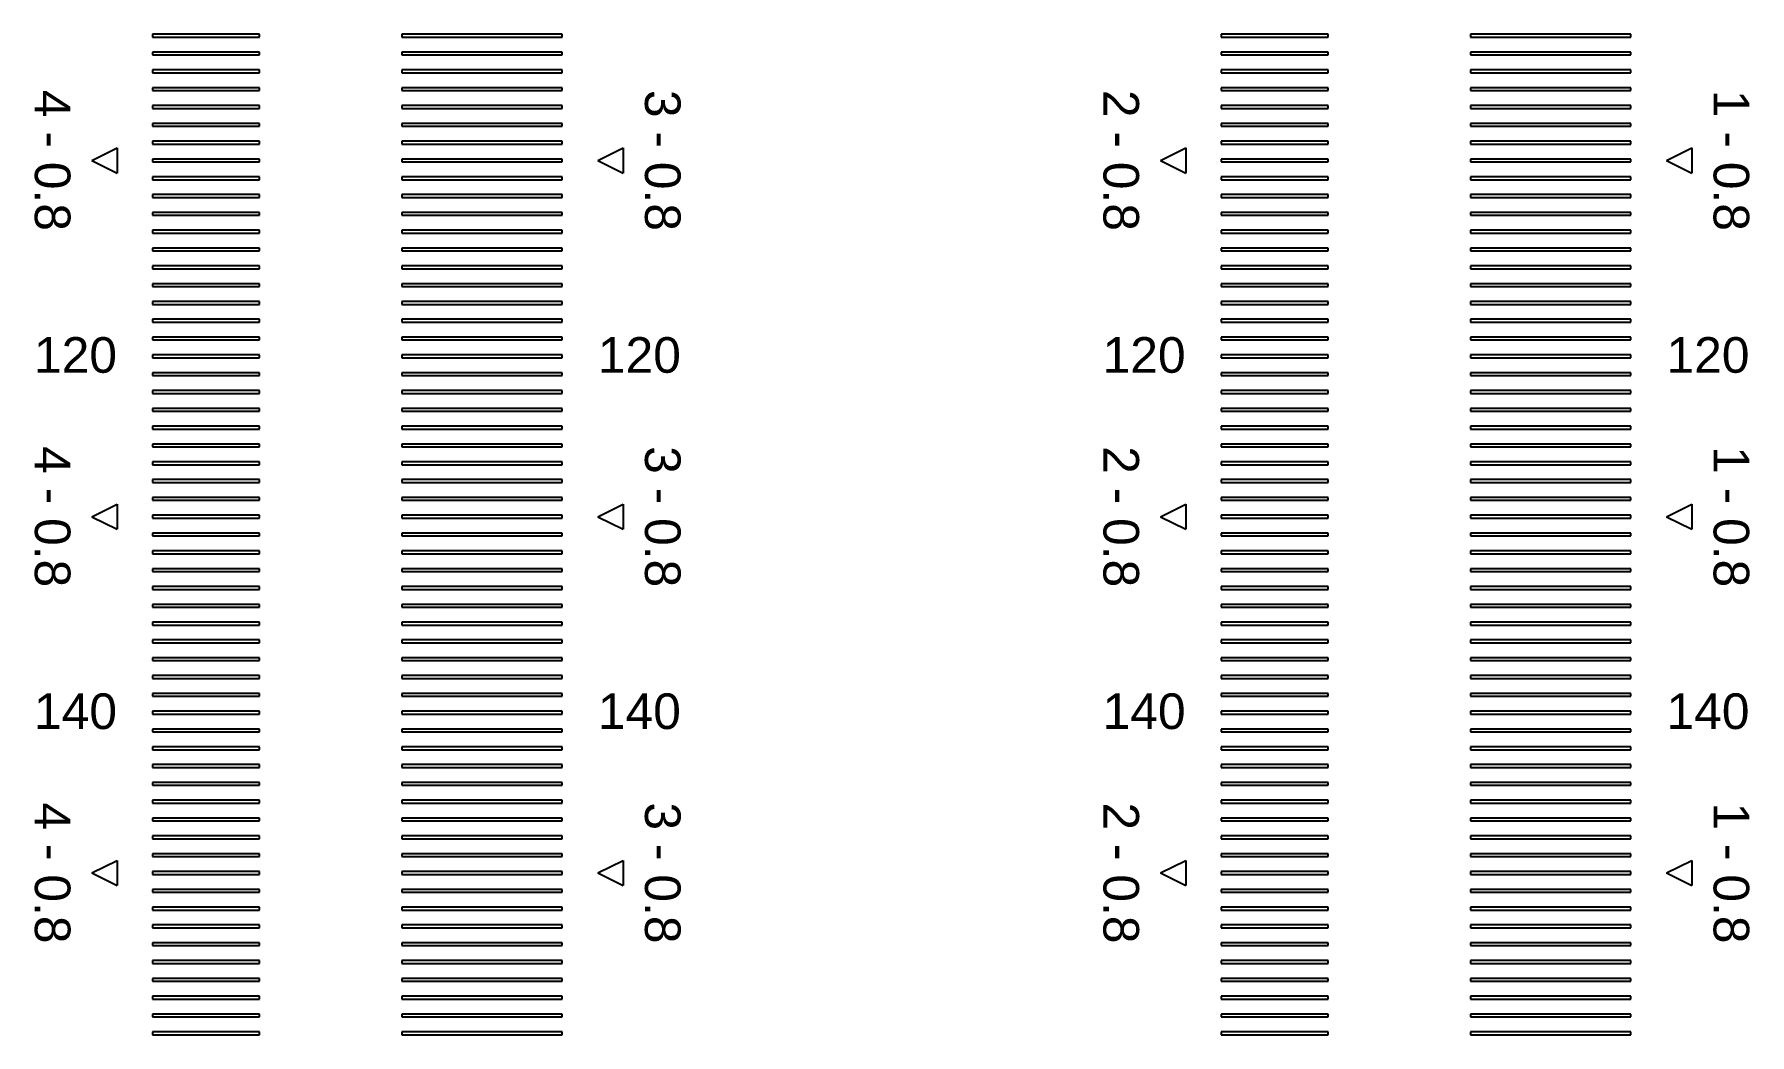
# Model space of a CAD drawing. Extents: x -24531 to 102469, y 86631 to 213631.
# Drawn here: x 53748.9 to 54230.5, y 151885.1 to 152165.9 of the extents above; entities that cross this region are included whole.
import ezdxf

# ---------------------------------------------------------------- set-up
doc = ezdxf.new("R2010")
doc.units = 13
doc.layers.add('CL - Label-1', color=120, linetype='Continuous')
doc.layers.add('CL - Label-2', color=132, linetype='Continuous')
doc.layers.add('CL - Sub-Micro', color=7, linetype='Continuous', true_color=0x47d1ff)
doc.styles.get("Standard").update_dxf_attribs({"font": 'arial.ttf'})

msp = doc.modelspace()

# ---------------------------------------------------------------- linework, layer by layer
at = {"layer": 'CL - Label-2'}
for p, q in [((53765.04, 152130.51), (53772.14, 152134.05)), ((53765.04, 152130.51), (53772.14, 152126.98)), ((53772.14, 152134.05), (53772.14, 152126.98)), ((53907.12, 152130.51), (53914.21, 152134.05)), ((53907.12, 152130.51), (53914.21, 152126.98)), ((53914.21, 152134.05), (53914.21, 152126.98)), ((54065.04, 152130.51), (54072.14, 152134.05)), ((54065.04, 152130.51), (54072.14, 152126.98)), ((54072.14, 152134.05), (54072.14, 152126.98)), ((54207.12, 152130.51), (54214.21, 152134.05)), ((54207.12, 152130.51), (54214.21, 152126.98)), ((54214.21, 152134.05), (54214.21, 152126.98)), ((53765.04, 152030.51), (53772.14, 152034.05)), ((53772.14, 152034.05), (53772.14, 152026.98)), ((53907.12, 152030.51), (53914.21, 152034.05)), ((53914.21, 152034.05), (53914.21, 152026.98)), ((54065.04, 152030.51), (54072.14, 152034.05)), ((54072.14, 152034.05), (54072.14, 152026.98)), ((54207.12, 152030.51), (54214.21, 152034.05)), ((54214.21, 152034.05), (54214.21, 152026.98)), ((53765.04, 152030.51), (53772.14, 152026.98)), ((53907.12, 152030.51), (53914.21, 152026.98)), ((54065.04, 152030.51), (54072.14, 152026.98)), ((54207.12, 152030.51), (54214.21, 152026.98)), ((53765.04, 151930.51), (53772.14, 151934.05)), ((53772.14, 151934.05), (53772.14, 151926.98)), ((53907.12, 151930.51), (53914.21, 151934.05)), ((53914.21, 151934.05), (53914.21, 151926.98)), ((54065.04, 151930.51), (54072.14, 151934.05)), ((54072.14, 151934.05), (54072.14, 151926.98)), ((54207.12, 151930.51), (54214.21, 151934.05)), ((54214.21, 151934.05), (54214.21, 151926.98)), ((53765.04, 151930.51), (53772.14, 151926.98)), ((53907.12, 151930.51), (53914.21, 151926.98)), ((54065.04, 151930.51), (54072.14, 151926.98)), ((54207.12, 151930.51), (54214.21, 151926.98))]:
    msp.add_line(p, q, dxfattribs=at)
at = {"layer": 'CL - Sub-Micro'}
for p, q in [((53812.12, 152165.91), (53782.12, 152165.91)), ((53782.12, 152165.91), (53782.12, 152165.11)), ((53782.12, 152165.11), (53812.12, 152165.11)), ((53812.12, 152165.11), (53812.12, 152165.91)), ((53897.12, 152165.91), (53852.12, 152165.91)), ((53852.12, 152165.91), (53852.12, 152165.11)), ((53852.12, 152165.11), (53897.12, 152165.11)), ((53897.12, 152165.11), (53897.12, 152165.91)), ((54112.12, 152165.91), (54082.12, 152165.91)), ((54082.12, 152165.91), (54082.12, 152165.11)), ((54082.12, 152165.11), (54112.12, 152165.11)), ((54112.12, 152165.11), (54112.12, 152165.91)), ((54197.12, 152165.91), (54152.12, 152165.91)), ((54152.12, 152165.91), (54152.12, 152165.11)), ((54152.12, 152165.11), (54197.12, 152165.11)), ((54197.12, 152165.11), (54197.12, 152165.91)), ((53812.12, 152160.91), (53782.12, 152160.91)), ((53782.12, 152160.91), (53782.12, 152160.11)), ((53782.12, 152160.11), (53812.12, 152160.11)), ((53812.12, 152160.11), (53812.12, 152160.91)), ((53897.12, 152160.91), (53852.12, 152160.91)), ((53852.12, 152160.91), (53852.12, 152160.11)), ((53852.12, 152160.11), (53897.12, 152160.11)), ((53897.12, 152160.11), (53897.12, 152160.91)), ((54112.12, 152160.91), (54082.12, 152160.91)), ((54082.12, 152160.91), (54082.12, 152160.11)), ((54082.12, 152160.11), (54112.12, 152160.11)), ((54112.12, 152160.11), (54112.12, 152160.91)), ((54197.12, 152160.91), (54152.12, 152160.91)), ((54152.12, 152160.91), (54152.12, 152160.11)), ((54152.12, 152160.11), (54197.12, 152160.11)), ((54197.12, 152160.11), (54197.12, 152160.91)), ((53812.12, 152155.91), (53782.12, 152155.91)), ((53782.12, 152155.91), (53782.12, 152155.11)), ((53782.12, 152155.11), (53812.12, 152155.11)), ((53812.12, 152155.11), (53812.12, 152155.91)), ((53897.12, 152155.91), (53852.12, 152155.91)), ((53852.12, 152155.91), (53852.12, 152155.11)), ((53852.12, 152155.11), (53897.12, 152155.11)), ((53897.12, 152155.11), (53897.12, 152155.91)), ((54112.12, 152155.91), (54082.12, 152155.91)), ((54082.12, 152155.91), (54082.12, 152155.11)), ((54082.12, 152155.11), (54112.12, 152155.11)), ((54112.12, 152155.11), (54112.12, 152155.91)), ((54197.12, 152155.91), (54152.12, 152155.91)), ((54152.12, 152155.91), (54152.12, 152155.11)), ((54152.12, 152155.11), (54197.12, 152155.11)), ((54197.12, 152155.11), (54197.12, 152155.91)), ((53812.12, 152150.91), (53782.12, 152150.91)), ((53782.12, 152150.91), (53782.12, 152150.11)), ((53782.12, 152150.11), (53812.12, 152150.11)), ((53812.12, 152150.11), (53812.12, 152150.91)), ((53897.12, 152150.91), (53852.12, 152150.91)), ((53852.12, 152150.91), (53852.12, 152150.11)), ((53852.12, 152150.11), (53897.12, 152150.11)), ((53897.12, 152150.11), (53897.12, 152150.91)), ((54112.12, 152150.91), (54082.12, 152150.91)), ((54082.12, 152150.91), (54082.12, 152150.11)), ((54082.12, 152150.11), (54112.12, 152150.11)), ((54112.12, 152150.11), (54112.12, 152150.91)), ((54197.12, 152150.91), (54152.12, 152150.91)), ((54152.12, 152150.91), (54152.12, 152150.11)), ((54152.12, 152150.11), (54197.12, 152150.11)), ((54197.12, 152150.11), (54197.12, 152150.91)), ((53812.12, 152145.91), (53782.12, 152145.91)), ((53782.12, 152145.91), (53782.12, 152145.11)), ((53782.12, 152145.11), (53812.12, 152145.11)), ((53812.12, 152145.11), (53812.12, 152145.91)), ((53897.12, 152145.91), (53852.12, 152145.91)), ((53852.12, 152145.91), (53852.12, 152145.11)), ((53852.12, 152145.11), (53897.12, 152145.11)), ((53897.12, 152145.11), (53897.12, 152145.91)), ((54112.12, 152145.91), (54082.12, 152145.91)), ((54082.12, 152145.91), (54082.12, 152145.11)), ((54082.12, 152145.11), (54112.12, 152145.11)), ((54112.12, 152145.11), (54112.12, 152145.91)), ((54197.12, 152145.91), (54152.12, 152145.91)), ((54152.12, 152145.91), (54152.12, 152145.11)), ((54152.12, 152145.11), (54197.12, 152145.11)), ((54197.12, 152145.11), (54197.12, 152145.91)), ((53812.12, 152140.91), (53782.12, 152140.91)), ((53782.12, 152140.91), (53782.12, 152140.11)), ((53782.12, 152140.11), (53812.12, 152140.11)), ((53812.12, 152140.11), (53812.12, 152140.91)), ((53897.12, 152140.91), (53852.12, 152140.91)), ((53852.12, 152140.91), (53852.12, 152140.11)), ((53852.12, 152140.11), (53897.12, 152140.11)), ((53897.12, 152140.11), (53897.12, 152140.91)), ((54112.12, 152140.91), (54082.12, 152140.91)), ((54082.12, 152140.91), (54082.12, 152140.11)), ((54082.12, 152140.11), (54112.12, 152140.11)), ((54112.12, 152140.11), (54112.12, 152140.91)), ((54197.12, 152140.91), (54152.12, 152140.91)), ((54152.12, 152140.91), (54152.12, 152140.11)), ((54152.12, 152140.11), (54197.12, 152140.11)), ((54197.12, 152140.11), (54197.12, 152140.91)), ((53812.12, 152135.91), (53782.12, 152135.91)), ((53782.12, 152135.91), (53782.12, 152135.11)), ((53782.12, 152135.11), (53812.12, 152135.11)), ((53812.12, 152135.11), (53812.12, 152135.91)), ((53897.12, 152135.91), (53852.12, 152135.91)), ((53852.12, 152135.91), (53852.12, 152135.11)), ((53852.12, 152135.11), (53897.12, 152135.11)), ((53897.12, 152135.11), (53897.12, 152135.91)), ((54112.12, 152135.91), (54082.12, 152135.91)), ((54082.12, 152135.91), (54082.12, 152135.11)), ((54082.12, 152135.11), (54112.12, 152135.11)), ((54112.12, 152135.11), (54112.12, 152135.91)), ((54197.12, 152135.91), (54152.12, 152135.91)), ((54152.12, 152135.91), (54152.12, 152135.11)), ((54152.12, 152135.11), (54197.12, 152135.11)), ((54197.12, 152135.11), (54197.12, 152135.91)), ((53812.12, 152130.91), (53782.12, 152130.91)), ((53782.12, 152130.91), (53782.12, 152130.11)), ((53782.12, 152130.11), (53812.12, 152130.11)), ((53812.12, 152130.11), (53812.12, 152130.91)), ((53897.12, 152130.91), (53852.12, 152130.91)), ((53852.12, 152130.91), (53852.12, 152130.11)), ((53852.12, 152130.11), (53897.12, 152130.11)), ((53897.12, 152130.11), (53897.12, 152130.91)), ((54112.12, 152130.91), (54082.12, 152130.91)), ((54082.12, 152130.91), (54082.12, 152130.11)), ((54082.12, 152130.11), (54112.12, 152130.11)), ((54112.12, 152130.11), (54112.12, 152130.91)), ((54197.12, 152130.91), (54152.12, 152130.91)), ((54152.12, 152130.91), (54152.12, 152130.11)), ((54152.12, 152130.11), (54197.12, 152130.11)), ((54197.12, 152130.11), (54197.12, 152130.91)), ((53812.12, 152125.91), (53782.12, 152125.91)), ((53782.12, 152125.91), (53782.12, 152125.11)), ((53782.12, 152125.11), (53812.12, 152125.11)), ((53812.12, 152125.11), (53812.12, 152125.91)), ((53897.12, 152125.91), (53852.12, 152125.91)), ((53852.12, 152125.91), (53852.12, 152125.11)), ((53852.12, 152125.11), (53897.12, 152125.11)), ((53897.12, 152125.11), (53897.12, 152125.91)), ((54112.12, 152125.91), (54082.12, 152125.91)), ((54082.12, 152125.91), (54082.12, 152125.11)), ((54082.12, 152125.11), (54112.12, 152125.11)), ((54112.12, 152125.11), (54112.12, 152125.91)), ((54197.12, 152125.91), (54152.12, 152125.91)), ((54152.12, 152125.91), (54152.12, 152125.11)), ((54152.12, 152125.11), (54197.12, 152125.11)), ((54197.12, 152125.11), (54197.12, 152125.91)), ((53812.12, 152120.91), (53782.12, 152120.91)), ((53782.12, 152120.91), (53782.12, 152120.11)), ((53782.12, 152120.11), (53812.12, 152120.11)), ((53812.12, 152120.11), (53812.12, 152120.91)), ((53897.12, 152120.91), (53852.12, 152120.91)), ((53852.12, 152120.91), (53852.12, 152120.11)), ((53852.12, 152120.11), (53897.12, 152120.11)), ((53897.12, 152120.11), (53897.12, 152120.91)), ((54112.12, 152120.91), (54082.12, 152120.91)), ((54082.12, 152120.91), (54082.12, 152120.11)), ((54082.12, 152120.11), (54112.12, 152120.11)), ((54112.12, 152120.11), (54112.12, 152120.91)), ((54197.12, 152120.91), (54152.12, 152120.91)), ((54152.12, 152120.91), (54152.12, 152120.11)), ((54152.12, 152120.11), (54197.12, 152120.11)), ((54197.12, 152120.11), (54197.12, 152120.91)), ((53812.12, 152115.91), (53782.12, 152115.91)), ((53782.12, 152115.91), (53782.12, 152115.11)), ((53812.12, 152115.11), (53812.12, 152115.91)), ((53897.12, 152115.91), (53852.12, 152115.91)), ((53852.12, 152115.91), (53852.12, 152115.11)), ((53897.12, 152115.11), (53897.12, 152115.91)), ((54112.12, 152115.91), (54082.12, 152115.91)), ((54082.12, 152115.91), (54082.12, 152115.11)), ((54112.12, 152115.11), (54112.12, 152115.91)), ((54197.12, 152115.91), (54152.12, 152115.91)), ((54152.12, 152115.91), (54152.12, 152115.11)), ((54197.12, 152115.11), (54197.12, 152115.91)), ((53782.12, 152115.11), (53812.12, 152115.11)), ((53812.12, 152110.91), (53782.12, 152110.91)), ((53782.12, 152110.91), (53782.12, 152110.11)), ((53812.12, 152110.11), (53812.12, 152110.91)), ((53852.12, 152115.11), (53897.12, 152115.11)), ((53897.12, 152110.91), (53852.12, 152110.91)), ((53852.12, 152110.91), (53852.12, 152110.11)), ((53897.12, 152110.11), (53897.12, 152110.91)), ((54082.12, 152115.11), (54112.12, 152115.11)), ((54112.12, 152110.91), (54082.12, 152110.91)), ((54082.12, 152110.91), (54082.12, 152110.11)), ((54112.12, 152110.11), (54112.12, 152110.91)), ((54152.12, 152115.11), (54197.12, 152115.11)), ((54197.12, 152110.91), (54152.12, 152110.91)), ((54152.12, 152110.91), (54152.12, 152110.11)), ((54197.12, 152110.11), (54197.12, 152110.91)), ((53782.12, 152110.11), (53812.12, 152110.11)), ((53812.12, 152105.91), (53782.12, 152105.91)), ((53782.12, 152105.91), (53782.12, 152105.11)), ((53812.12, 152105.11), (53812.12, 152105.91)), ((53852.12, 152110.11), (53897.12, 152110.11)), ((53897.12, 152105.91), (53852.12, 152105.91)), ((53852.12, 152105.91), (53852.12, 152105.11)), ((53897.12, 152105.11), (53897.12, 152105.91)), ((54082.12, 152110.11), (54112.12, 152110.11)), ((54112.12, 152105.91), (54082.12, 152105.91)), ((54082.12, 152105.91), (54082.12, 152105.11)), ((54112.12, 152105.11), (54112.12, 152105.91)), ((54152.12, 152110.11), (54197.12, 152110.11)), ((54197.12, 152105.91), (54152.12, 152105.91)), ((54152.12, 152105.91), (54152.12, 152105.11)), ((54197.12, 152105.11), (54197.12, 152105.91)), ((53782.12, 152105.11), (53812.12, 152105.11)), ((53812.12, 152100.91), (53782.12, 152100.91)), ((53782.12, 152100.91), (53782.12, 152100.11)), ((53812.12, 152100.11), (53812.12, 152100.91)), ((53852.12, 152105.11), (53897.12, 152105.11)), ((53897.12, 152100.91), (53852.12, 152100.91)), ((53852.12, 152100.91), (53852.12, 152100.11)), ((53897.12, 152100.11), (53897.12, 152100.91)), ((54082.12, 152105.11), (54112.12, 152105.11)), ((54112.12, 152100.91), (54082.12, 152100.91)), ((54082.12, 152100.91), (54082.12, 152100.11)), ((54112.12, 152100.11), (54112.12, 152100.91)), ((54152.12, 152105.11), (54197.12, 152105.11)), ((54197.12, 152100.91), (54152.12, 152100.91)), ((54152.12, 152100.91), (54152.12, 152100.11)), ((54197.12, 152100.11), (54197.12, 152100.91)), ((53782.12, 152100.11), (53812.12, 152100.11)), ((53812.12, 152095.91), (53782.12, 152095.91)), ((53782.12, 152095.91), (53782.12, 152095.11)), ((53812.12, 152095.11), (53812.12, 152095.91)), ((53852.12, 152100.11), (53897.12, 152100.11)), ((53897.12, 152095.91), (53852.12, 152095.91)), ((53852.12, 152095.91), (53852.12, 152095.11)), ((53897.12, 152095.11), (53897.12, 152095.91)), ((54082.12, 152100.11), (54112.12, 152100.11)), ((54112.12, 152095.91), (54082.12, 152095.91)), ((54082.12, 152095.91), (54082.12, 152095.11)), ((54112.12, 152095.11), (54112.12, 152095.91)), ((54152.12, 152100.11), (54197.12, 152100.11)), ((54197.12, 152095.91), (54152.12, 152095.91)), ((54152.12, 152095.91), (54152.12, 152095.11)), ((54197.12, 152095.11), (54197.12, 152095.91)), ((53782.12, 152095.11), (53812.12, 152095.11)), ((53852.12, 152095.11), (53897.12, 152095.11)), ((54082.12, 152095.11), (54112.12, 152095.11)), ((54152.12, 152095.11), (54197.12, 152095.11)), ((53812.12, 152090.91), (53782.12, 152090.91)), ((53782.12, 152090.91), (53782.12, 152090.11)), ((53782.12, 152090.11), (53812.12, 152090.11)), ((53812.12, 152090.11), (53812.12, 152090.91)), ((53897.12, 152090.91), (53852.12, 152090.91)), ((53852.12, 152090.91), (53852.12, 152090.11)), ((53852.12, 152090.11), (53897.12, 152090.11)), ((53897.12, 152090.11), (53897.12, 152090.91)), ((54112.12, 152090.91), (54082.12, 152090.91)), ((54082.12, 152090.91), (54082.12, 152090.11)), ((54082.12, 152090.11), (54112.12, 152090.11)), ((54112.12, 152090.11), (54112.12, 152090.91)), ((54197.12, 152090.91), (54152.12, 152090.91)), ((54152.12, 152090.91), (54152.12, 152090.11)), ((54152.12, 152090.11), (54197.12, 152090.11)), ((54197.12, 152090.11), (54197.12, 152090.91)), ((53812.12, 152085.91), (53782.12, 152085.91)), ((53782.12, 152085.91), (53782.12, 152085.11)), ((53782.12, 152085.11), (53812.12, 152085.11)), ((53812.12, 152085.11), (53812.12, 152085.91)), ((53897.12, 152085.91), (53852.12, 152085.91)), ((53852.12, 152085.91), (53852.12, 152085.11)), ((53852.12, 152085.11), (53897.12, 152085.11)), ((53897.12, 152085.11), (53897.12, 152085.91)), ((54112.12, 152085.91), (54082.12, 152085.91)), ((54082.12, 152085.91), (54082.12, 152085.11)), ((54082.12, 152085.11), (54112.12, 152085.11)), ((54112.12, 152085.11), (54112.12, 152085.91)), ((54197.12, 152085.91), (54152.12, 152085.91)), ((54152.12, 152085.91), (54152.12, 152085.11)), ((54152.12, 152085.11), (54197.12, 152085.11)), ((54197.12, 152085.11), (54197.12, 152085.91)), ((53812.12, 152080.91), (53782.12, 152080.91)), ((53782.12, 152080.91), (53782.12, 152080.11)), ((53782.12, 152080.11), (53812.12, 152080.11)), ((53812.12, 152080.11), (53812.12, 152080.91)), ((53897.12, 152080.91), (53852.12, 152080.91)), ((53852.12, 152080.91), (53852.12, 152080.11)), ((53852.12, 152080.11), (53897.12, 152080.11)), ((53897.12, 152080.11), (53897.12, 152080.91)), ((54112.12, 152080.91), (54082.12, 152080.91)), ((54082.12, 152080.91), (54082.12, 152080.11)), ((54082.12, 152080.11), (54112.12, 152080.11)), ((54112.12, 152080.11), (54112.12, 152080.91)), ((54197.12, 152080.91), (54152.12, 152080.91)), ((54152.12, 152080.91), (54152.12, 152080.11)), ((54152.12, 152080.11), (54197.12, 152080.11)), ((54197.12, 152080.11), (54197.12, 152080.91)), ((53812.12, 152075.91), (53782.12, 152075.91)), ((53782.12, 152075.91), (53782.12, 152075.11)), ((53782.12, 152075.11), (53812.12, 152075.11)), ((53812.12, 152075.11), (53812.12, 152075.91)), ((53897.12, 152075.91), (53852.12, 152075.91)), ((53852.12, 152075.91), (53852.12, 152075.11)), ((53852.12, 152075.11), (53897.12, 152075.11)), ((53897.12, 152075.11), (53897.12, 152075.91)), ((54112.12, 152075.91), (54082.12, 152075.91)), ((54082.12, 152075.91), (54082.12, 152075.11)), ((54082.12, 152075.11), (54112.12, 152075.11)), ((54112.12, 152075.11), (54112.12, 152075.91)), ((54197.12, 152075.91), (54152.12, 152075.91)), ((54152.12, 152075.91), (54152.12, 152075.11)), ((54152.12, 152075.11), (54197.12, 152075.11)), ((54197.12, 152075.11), (54197.12, 152075.91)), ((53812.12, 152070.91), (53782.12, 152070.91)), ((53782.12, 152070.91), (53782.12, 152070.11)), ((53782.12, 152070.11), (53812.12, 152070.11)), ((53812.12, 152070.11), (53812.12, 152070.91)), ((53897.12, 152070.91), (53852.12, 152070.91)), ((53852.12, 152070.91), (53852.12, 152070.11)), ((53852.12, 152070.11), (53897.12, 152070.11)), ((53897.12, 152070.11), (53897.12, 152070.91)), ((54112.12, 152070.91), (54082.12, 152070.91)), ((54082.12, 152070.91), (54082.12, 152070.11)), ((54082.12, 152070.11), (54112.12, 152070.11)), ((54112.12, 152070.11), (54112.12, 152070.91)), ((54197.12, 152070.91), (54152.12, 152070.91)), ((54152.12, 152070.91), (54152.12, 152070.11)), ((54152.12, 152070.11), (54197.12, 152070.11)), ((54197.12, 152070.11), (54197.12, 152070.91)), ((53812.12, 152065.91), (53782.12, 152065.91)), ((53782.12, 152065.91), (53782.12, 152065.11)), ((53782.12, 152065.11), (53812.12, 152065.11)), ((53812.12, 152065.11), (53812.12, 152065.91)), ((53897.12, 152065.91), (53852.12, 152065.91)), ((53852.12, 152065.91), (53852.12, 152065.11)), ((53852.12, 152065.11), (53897.12, 152065.11)), ((53897.12, 152065.11), (53897.12, 152065.91)), ((54112.12, 152065.91), (54082.12, 152065.91)), ((54082.12, 152065.91), (54082.12, 152065.11)), ((54082.12, 152065.11), (54112.12, 152065.11)), ((54112.12, 152065.11), (54112.12, 152065.91)), ((54197.12, 152065.91), (54152.12, 152065.91)), ((54152.12, 152065.91), (54152.12, 152065.11)), ((54152.12, 152065.11), (54197.12, 152065.11)), ((54197.12, 152065.11), (54197.12, 152065.91)), ((53812.12, 152060.91), (53782.12, 152060.91)), ((53782.12, 152060.91), (53782.12, 152060.11)), ((53782.12, 152060.11), (53812.12, 152060.11)), ((53812.12, 152060.11), (53812.12, 152060.91)), ((53897.12, 152060.91), (53852.12, 152060.91)), ((53852.12, 152060.91), (53852.12, 152060.11)), ((53852.12, 152060.11), (53897.12, 152060.11)), ((53897.12, 152060.11), (53897.12, 152060.91)), ((54112.12, 152060.91), (54082.12, 152060.91)), ((54082.12, 152060.91), (54082.12, 152060.11)), ((54082.12, 152060.11), (54112.12, 152060.11)), ((54112.12, 152060.11), (54112.12, 152060.91)), ((54197.12, 152060.91), (54152.12, 152060.91)), ((54152.12, 152060.91), (54152.12, 152060.11)), ((54152.12, 152060.11), (54197.12, 152060.11)), ((54197.12, 152060.11), (54197.12, 152060.91)), ((53812.12, 152055.91), (53782.12, 152055.91)), ((53782.12, 152055.91), (53782.12, 152055.11)), ((53782.12, 152055.11), (53812.12, 152055.11)), ((53812.12, 152055.11), (53812.12, 152055.91)), ((53897.12, 152055.91), (53852.12, 152055.91)), ((53852.12, 152055.91), (53852.12, 152055.11)), ((53852.12, 152055.11), (53897.12, 152055.11)), ((53897.12, 152055.11), (53897.12, 152055.91)), ((54112.12, 152055.91), (54082.12, 152055.91)), ((54082.12, 152055.91), (54082.12, 152055.11)), ((54082.12, 152055.11), (54112.12, 152055.11)), ((54112.12, 152055.11), (54112.12, 152055.91)), ((54197.12, 152055.91), (54152.12, 152055.91)), ((54152.12, 152055.91), (54152.12, 152055.11)), ((54152.12, 152055.11), (54197.12, 152055.11)), ((54197.12, 152055.11), (54197.12, 152055.91)), ((53812.12, 152050.91), (53782.12, 152050.91)), ((53782.12, 152050.91), (53782.12, 152050.11)), ((53782.12, 152050.11), (53812.12, 152050.11)), ((53812.12, 152050.11), (53812.12, 152050.91)), ((53897.12, 152050.91), (53852.12, 152050.91)), ((53852.12, 152050.91), (53852.12, 152050.11)), ((53852.12, 152050.11), (53897.12, 152050.11)), ((53897.12, 152050.11), (53897.12, 152050.91)), ((54112.12, 152050.91), (54082.12, 152050.91)), ((54082.12, 152050.91), (54082.12, 152050.11)), ((54082.12, 152050.11), (54112.12, 152050.11)), ((54112.12, 152050.11), (54112.12, 152050.91)), ((54197.12, 152050.91), (54152.12, 152050.91)), ((54152.12, 152050.91), (54152.12, 152050.11)), ((54152.12, 152050.11), (54197.12, 152050.11)), ((54197.12, 152050.11), (54197.12, 152050.91)), ((53812.12, 152045.91), (53782.12, 152045.91)), ((53782.12, 152045.91), (53782.12, 152045.11)), ((53782.12, 152045.11), (53812.12, 152045.11)), ((53812.12, 152045.11), (53812.12, 152045.91)), ((53897.12, 152045.91), (53852.12, 152045.91)), ((53852.12, 152045.91), (53852.12, 152045.11)), ((53852.12, 152045.11), (53897.12, 152045.11)), ((53897.12, 152045.11), (53897.12, 152045.91)), ((54112.12, 152045.91), (54082.12, 152045.91)), ((54082.12, 152045.91), (54082.12, 152045.11)), ((54082.12, 152045.11), (54112.12, 152045.11)), ((54112.12, 152045.11), (54112.12, 152045.91)), ((54197.12, 152045.91), (54152.12, 152045.91)), ((54152.12, 152045.91), (54152.12, 152045.11)), ((54152.12, 152045.11), (54197.12, 152045.11)), ((54197.12, 152045.11), (54197.12, 152045.91)), ((53812.12, 152040.91), (53782.12, 152040.91)), ((53782.12, 152040.91), (53782.12, 152040.11)), ((53782.12, 152040.11), (53812.12, 152040.11)), ((53812.12, 152040.11), (53812.12, 152040.91)), ((53897.12, 152040.91), (53852.12, 152040.91)), ((53852.12, 152040.91), (53852.12, 152040.11)), ((53852.12, 152040.11), (53897.12, 152040.11)), ((53897.12, 152040.11), (53897.12, 152040.91)), ((54112.12, 152040.91), (54082.12, 152040.91)), ((54082.12, 152040.91), (54082.12, 152040.11)), ((54082.12, 152040.11), (54112.12, 152040.11)), ((54112.12, 152040.11), (54112.12, 152040.91)), ((54197.12, 152040.91), (54152.12, 152040.91)), ((54152.12, 152040.91), (54152.12, 152040.11)), ((54152.12, 152040.11), (54197.12, 152040.11)), ((54197.12, 152040.11), (54197.12, 152040.91)), ((53812.12, 152035.91), (53782.12, 152035.91)), ((53782.12, 152035.91), (53782.12, 152035.11)), ((53782.12, 152035.11), (53812.12, 152035.11)), ((53812.12, 152035.11), (53812.12, 152035.91)), ((53897.12, 152035.91), (53852.12, 152035.91)), ((53852.12, 152035.91), (53852.12, 152035.11)), ((53852.12, 152035.11), (53897.12, 152035.11)), ((53897.12, 152035.11), (53897.12, 152035.91)), ((54112.12, 152035.91), (54082.12, 152035.91)), ((54082.12, 152035.91), (54082.12, 152035.11)), ((54082.12, 152035.11), (54112.12, 152035.11)), ((54112.12, 152035.11), (54112.12, 152035.91)), ((54197.12, 152035.91), (54152.12, 152035.91)), ((54152.12, 152035.91), (54152.12, 152035.11)), ((54152.12, 152035.11), (54197.12, 152035.11)), ((54197.12, 152035.11), (54197.12, 152035.91)), ((53812.12, 152030.91), (53782.12, 152030.91)), ((53782.12, 152030.91), (53782.12, 152030.11)), ((53782.12, 152030.11), (53812.12, 152030.11)), ((53812.12, 152030.11), (53812.12, 152030.91)), ((53897.12, 152030.91), (53852.12, 152030.91)), ((53852.12, 152030.91), (53852.12, 152030.11)), ((53852.12, 152030.11), (53897.12, 152030.11)), ((53897.12, 152030.11), (53897.12, 152030.91)), ((54112.12, 152030.91), (54082.12, 152030.91)), ((54082.12, 152030.91), (54082.12, 152030.11)), ((54082.12, 152030.11), (54112.12, 152030.11)), ((54112.12, 152030.11), (54112.12, 152030.91)), ((54197.12, 152030.91), (54152.12, 152030.91)), ((54152.12, 152030.91), (54152.12, 152030.11)), ((54152.12, 152030.11), (54197.12, 152030.11)), ((54197.12, 152030.11), (54197.12, 152030.91)), ((53812.12, 152025.91), (53782.12, 152025.91)), ((53782.12, 152025.91), (53782.12, 152025.11)), ((53782.12, 152025.11), (53812.12, 152025.11)), ((53812.12, 152025.11), (53812.12, 152025.91)), ((53897.12, 152025.91), (53852.12, 152025.91)), ((53852.12, 152025.91), (53852.12, 152025.11)), ((53852.12, 152025.11), (53897.12, 152025.11)), ((53897.12, 152025.11), (53897.12, 152025.91)), ((54112.12, 152025.91), (54082.12, 152025.91)), ((54082.12, 152025.91), (54082.12, 152025.11)), ((54082.12, 152025.11), (54112.12, 152025.11)), ((54112.12, 152025.11), (54112.12, 152025.91)), ((54197.12, 152025.91), (54152.12, 152025.91)), ((54152.12, 152025.91), (54152.12, 152025.11)), ((54152.12, 152025.11), (54197.12, 152025.11)), ((54197.12, 152025.11), (54197.12, 152025.91)), ((53812.12, 152020.91), (53782.12, 152020.91)), ((53782.12, 152020.91), (53782.12, 152020.11)), ((53782.12, 152020.11), (53812.12, 152020.11)), ((53812.12, 152020.11), (53812.12, 152020.91)), ((53897.12, 152020.91), (53852.12, 152020.91)), ((53852.12, 152020.91), (53852.12, 152020.11)), ((53852.12, 152020.11), (53897.12, 152020.11)), ((53897.12, 152020.11), (53897.12, 152020.91)), ((54112.12, 152020.91), (54082.12, 152020.91)), ((54082.12, 152020.91), (54082.12, 152020.11)), ((54082.12, 152020.11), (54112.12, 152020.11)), ((54112.12, 152020.11), (54112.12, 152020.91)), ((54197.12, 152020.91), (54152.12, 152020.91)), ((54152.12, 152020.91), (54152.12, 152020.11)), ((54152.12, 152020.11), (54197.12, 152020.11)), ((54197.12, 152020.11), (54197.12, 152020.91)), ((53812.12, 152015.91), (53782.12, 152015.91)), ((53782.12, 152015.91), (53782.12, 152015.11)), ((53782.12, 152015.11), (53812.12, 152015.11)), ((53812.12, 152015.11), (53812.12, 152015.91)), ((53897.12, 152015.91), (53852.12, 152015.91)), ((53852.12, 152015.91), (53852.12, 152015.11)), ((53852.12, 152015.11), (53897.12, 152015.11)), ((53897.12, 152015.11), (53897.12, 152015.91)), ((54112.12, 152015.91), (54082.12, 152015.91)), ((54082.12, 152015.91), (54082.12, 152015.11)), ((54082.12, 152015.11), (54112.12, 152015.11)), ((54112.12, 152015.11), (54112.12, 152015.91)), ((54197.12, 152015.91), (54152.12, 152015.91)), ((54152.12, 152015.91), (54152.12, 152015.11)), ((54152.12, 152015.11), (54197.12, 152015.11)), ((54197.12, 152015.11), (54197.12, 152015.91)), ((53812.12, 152010.91), (53782.12, 152010.91)), ((53782.12, 152010.91), (53782.12, 152010.11)), ((53782.12, 152010.11), (53812.12, 152010.11)), ((53812.12, 152010.11), (53812.12, 152010.91)), ((53897.12, 152010.91), (53852.12, 152010.91)), ((53852.12, 152010.91), (53852.12, 152010.11)), ((53852.12, 152010.11), (53897.12, 152010.11)), ((53897.12, 152010.11), (53897.12, 152010.91)), ((54112.12, 152010.91), (54082.12, 152010.91)), ((54082.12, 152010.91), (54082.12, 152010.11)), ((54082.12, 152010.11), (54112.12, 152010.11)), ((54112.12, 152010.11), (54112.12, 152010.91)), ((54197.12, 152010.91), (54152.12, 152010.91)), ((54152.12, 152010.91), (54152.12, 152010.11)), ((54152.12, 152010.11), (54197.12, 152010.11)), ((54197.12, 152010.11), (54197.12, 152010.91)), ((53812.12, 152005.91), (53782.12, 152005.91)), ((53782.12, 152005.91), (53782.12, 152005.11)), ((53782.12, 152005.11), (53812.12, 152005.11)), ((53812.12, 152005.11), (53812.12, 152005.91)), ((53897.12, 152005.91), (53852.12, 152005.91)), ((53852.12, 152005.91), (53852.12, 152005.11)), ((53852.12, 152005.11), (53897.12, 152005.11)), ((53897.12, 152005.11), (53897.12, 152005.91)), ((54112.12, 152005.91), (54082.12, 152005.91)), ((54082.12, 152005.91), (54082.12, 152005.11)), ((54082.12, 152005.11), (54112.12, 152005.11)), ((54112.12, 152005.11), (54112.12, 152005.91)), ((54197.12, 152005.91), (54152.12, 152005.91)), ((54152.12, 152005.91), (54152.12, 152005.11)), ((54152.12, 152005.11), (54197.12, 152005.11)), ((54197.12, 152005.11), (54197.12, 152005.91)), ((53812.12, 152000.91), (53782.12, 152000.91)), ((53782.12, 152000.91), (53782.12, 152000.11)), ((53782.12, 152000.11), (53812.12, 152000.11)), ((53812.12, 152000.11), (53812.12, 152000.91)), ((53897.12, 152000.91), (53852.12, 152000.91)), ((53852.12, 152000.91), (53852.12, 152000.11)), ((53852.12, 152000.11), (53897.12, 152000.11)), ((53897.12, 152000.11), (53897.12, 152000.91)), ((54112.12, 152000.91), (54082.12, 152000.91)), ((54082.12, 152000.91), (54082.12, 152000.11)), ((54082.12, 152000.11), (54112.12, 152000.11)), ((54112.12, 152000.11), (54112.12, 152000.91)), ((54197.12, 152000.91), (54152.12, 152000.91)), ((54152.12, 152000.91), (54152.12, 152000.11)), ((54152.12, 152000.11), (54197.12, 152000.11)), ((54197.12, 152000.11), (54197.12, 152000.91)), ((53812.12, 151995.91), (53782.12, 151995.91)), ((53782.12, 151995.91), (53782.12, 151995.11)), ((53782.12, 151995.11), (53812.12, 151995.11)), ((53812.12, 151995.11), (53812.12, 151995.91)), ((53897.12, 151995.91), (53852.12, 151995.91)), ((53852.12, 151995.91), (53852.12, 151995.11)), ((53852.12, 151995.11), (53897.12, 151995.11)), ((53897.12, 151995.11), (53897.12, 151995.91)), ((54112.12, 151995.91), (54082.12, 151995.91)), ((54082.12, 151995.91), (54082.12, 151995.11)), ((54082.12, 151995.11), (54112.12, 151995.11)), ((54112.12, 151995.11), (54112.12, 151995.91)), ((54197.12, 151995.91), (54152.12, 151995.91)), ((54152.12, 151995.91), (54152.12, 151995.11)), ((54152.12, 151995.11), (54197.12, 151995.11)), ((54197.12, 151995.11), (54197.12, 151995.91)), ((53812.12, 151990.91), (53782.12, 151990.91)), ((53782.12, 151990.91), (53782.12, 151990.11)), ((53782.12, 151990.11), (53812.12, 151990.11)), ((53812.12, 151990.11), (53812.12, 151990.91)), ((53897.12, 151990.91), (53852.12, 151990.91)), ((53852.12, 151990.91), (53852.12, 151990.11)), ((53852.12, 151990.11), (53897.12, 151990.11)), ((53897.12, 151990.11), (53897.12, 151990.91)), ((54112.12, 151990.91), (54082.12, 151990.91)), ((54082.12, 151990.91), (54082.12, 151990.11)), ((54082.12, 151990.11), (54112.12, 151990.11)), ((54112.12, 151990.11), (54112.12, 151990.91)), ((54197.12, 151990.91), (54152.12, 151990.91)), ((54152.12, 151990.91), (54152.12, 151990.11)), ((54152.12, 151990.11), (54197.12, 151990.11)), ((54197.12, 151990.11), (54197.12, 151990.91)), ((53812.12, 151985.91), (53782.12, 151985.91)), ((53782.12, 151985.91), (53782.12, 151985.11)), ((53782.12, 151985.11), (53812.12, 151985.11)), ((53812.12, 151985.11), (53812.12, 151985.91)), ((53897.12, 151985.91), (53852.12, 151985.91)), ((53852.12, 151985.91), (53852.12, 151985.11)), ((53852.12, 151985.11), (53897.12, 151985.11)), ((53897.12, 151985.11), (53897.12, 151985.91)), ((54112.12, 151985.91), (54082.12, 151985.91)), ((54082.12, 151985.91), (54082.12, 151985.11)), ((54082.12, 151985.11), (54112.12, 151985.11)), ((54112.12, 151985.11), (54112.12, 151985.91)), ((54197.12, 151985.91), (54152.12, 151985.91)), ((54152.12, 151985.91), (54152.12, 151985.11)), ((54152.12, 151985.11), (54197.12, 151985.11)), ((54197.12, 151985.11), (54197.12, 151985.91)), ((53812.12, 151980.91), (53782.12, 151980.91)), ((53782.12, 151980.91), (53782.12, 151980.11)), ((53812.12, 151980.11), (53812.12, 151980.91)), ((53897.12, 151980.91), (53852.12, 151980.91)), ((53852.12, 151980.91), (53852.12, 151980.11)), ((53897.12, 151980.11), (53897.12, 151980.91)), ((54112.12, 151980.91), (54082.12, 151980.91)), ((54082.12, 151980.91), (54082.12, 151980.11)), ((54112.12, 151980.11), (54112.12, 151980.91)), ((54197.12, 151980.91), (54152.12, 151980.91)), ((54152.12, 151980.91), (54152.12, 151980.11)), ((54197.12, 151980.11), (54197.12, 151980.91)), ((53782.12, 151980.11), (53812.12, 151980.11)), ((53812.12, 151975.91), (53782.12, 151975.91)), ((53782.12, 151975.91), (53782.12, 151975.11)), ((53812.12, 151975.11), (53812.12, 151975.91)), ((53852.12, 151980.11), (53897.12, 151980.11)), ((53897.12, 151975.91), (53852.12, 151975.91)), ((53852.12, 151975.91), (53852.12, 151975.11)), ((53897.12, 151975.11), (53897.12, 151975.91)), ((54082.12, 151980.11), (54112.12, 151980.11)), ((54112.12, 151975.91), (54082.12, 151975.91)), ((54082.12, 151975.91), (54082.12, 151975.11)), ((54112.12, 151975.11), (54112.12, 151975.91)), ((54152.12, 151980.11), (54197.12, 151980.11)), ((54197.12, 151975.91), (54152.12, 151975.91)), ((54152.12, 151975.91), (54152.12, 151975.11)), ((54197.12, 151975.11), (54197.12, 151975.91)), ((53782.12, 151975.11), (53812.12, 151975.11)), ((53812.12, 151970.91), (53782.12, 151970.91)), ((53782.12, 151970.91), (53782.12, 151970.11)), ((53812.12, 151970.11), (53812.12, 151970.91)), ((53852.12, 151975.11), (53897.12, 151975.11)), ((53897.12, 151970.91), (53852.12, 151970.91)), ((53852.12, 151970.91), (53852.12, 151970.11)), ((53897.12, 151970.11), (53897.12, 151970.91)), ((54082.12, 151975.11), (54112.12, 151975.11)), ((54112.12, 151970.91), (54082.12, 151970.91)), ((54082.12, 151970.91), (54082.12, 151970.11)), ((54112.12, 151970.11), (54112.12, 151970.91)), ((54152.12, 151975.11), (54197.12, 151975.11)), ((54197.12, 151970.91), (54152.12, 151970.91)), ((54152.12, 151970.91), (54152.12, 151970.11)), ((54197.12, 151970.11), (54197.12, 151970.91)), ((53782.12, 151970.11), (53812.12, 151970.11)), ((53812.12, 151965.91), (53782.12, 151965.91)), ((53782.12, 151965.91), (53782.12, 151965.11)), ((53812.12, 151965.11), (53812.12, 151965.91)), ((53852.12, 151970.11), (53897.12, 151970.11)), ((53897.12, 151965.91), (53852.12, 151965.91)), ((53852.12, 151965.91), (53852.12, 151965.11)), ((53897.12, 151965.11), (53897.12, 151965.91)), ((54082.12, 151970.11), (54112.12, 151970.11)), ((54112.12, 151965.91), (54082.12, 151965.91)), ((54082.12, 151965.91), (54082.12, 151965.11)), ((54112.12, 151965.11), (54112.12, 151965.91)), ((54152.12, 151970.11), (54197.12, 151970.11)), ((54197.12, 151965.91), (54152.12, 151965.91)), ((54152.12, 151965.91), (54152.12, 151965.11)), ((54197.12, 151965.11), (54197.12, 151965.91)), ((53782.12, 151965.11), (53812.12, 151965.11)), ((53852.12, 151965.11), (53897.12, 151965.11)), ((54082.12, 151965.11), (54112.12, 151965.11)), ((54152.12, 151965.11), (54197.12, 151965.11)), ((53812.12, 151960.91), (53782.12, 151960.91)), ((53782.12, 151960.91), (53782.12, 151960.11)), ((53782.12, 151960.11), (53812.12, 151960.11)), ((53812.12, 151960.11), (53812.12, 151960.91)), ((53897.12, 151960.91), (53852.12, 151960.91)), ((53852.12, 151960.91), (53852.12, 151960.11)), ((53852.12, 151960.11), (53897.12, 151960.11)), ((53897.12, 151960.11), (53897.12, 151960.91)), ((54112.12, 151960.91), (54082.12, 151960.91)), ((54082.12, 151960.91), (54082.12, 151960.11)), ((54082.12, 151960.11), (54112.12, 151960.11)), ((54112.12, 151960.11), (54112.12, 151960.91)), ((54197.12, 151960.91), (54152.12, 151960.91)), ((54152.12, 151960.91), (54152.12, 151960.11)), ((54152.12, 151960.11), (54197.12, 151960.11)), ((54197.12, 151960.11), (54197.12, 151960.91)), ((53812.12, 151955.91), (53782.12, 151955.91)), ((53782.12, 151955.91), (53782.12, 151955.11)), ((53782.12, 151955.11), (53812.12, 151955.11)), ((53812.12, 151955.11), (53812.12, 151955.91)), ((53897.12, 151955.91), (53852.12, 151955.91)), ((53852.12, 151955.91), (53852.12, 151955.11)), ((53852.12, 151955.11), (53897.12, 151955.11)), ((53897.12, 151955.11), (53897.12, 151955.91)), ((54112.12, 151955.91), (54082.12, 151955.91)), ((54082.12, 151955.91), (54082.12, 151955.11)), ((54082.12, 151955.11), (54112.12, 151955.11)), ((54112.12, 151955.11), (54112.12, 151955.91)), ((54197.12, 151955.91), (54152.12, 151955.91)), ((54152.12, 151955.91), (54152.12, 151955.11)), ((54152.12, 151955.11), (54197.12, 151955.11)), ((54197.12, 151955.11), (54197.12, 151955.91)), ((53812.12, 151950.91), (53782.12, 151950.91)), ((53782.12, 151950.91), (53782.12, 151950.11)), ((53782.12, 151950.11), (53812.12, 151950.11)), ((53812.12, 151950.11), (53812.12, 151950.91)), ((53897.12, 151950.91), (53852.12, 151950.91)), ((53852.12, 151950.91), (53852.12, 151950.11)), ((53852.12, 151950.11), (53897.12, 151950.11)), ((53897.12, 151950.11), (53897.12, 151950.91)), ((54112.12, 151950.91), (54082.12, 151950.91)), ((54082.12, 151950.91), (54082.12, 151950.11)), ((54082.12, 151950.11), (54112.12, 151950.11)), ((54112.12, 151950.11), (54112.12, 151950.91)), ((54197.12, 151950.91), (54152.12, 151950.91)), ((54152.12, 151950.91), (54152.12, 151950.11)), ((54152.12, 151950.11), (54197.12, 151950.11)), ((54197.12, 151950.11), (54197.12, 151950.91)), ((53812.12, 151945.91), (53782.12, 151945.91)), ((53782.12, 151945.91), (53782.12, 151945.11)), ((53782.12, 151945.11), (53812.12, 151945.11)), ((53812.12, 151945.11), (53812.12, 151945.91)), ((53897.12, 151945.91), (53852.12, 151945.91)), ((53852.12, 151945.91), (53852.12, 151945.11)), ((53852.12, 151945.11), (53897.12, 151945.11)), ((53897.12, 151945.11), (53897.12, 151945.91)), ((54112.12, 151945.91), (54082.12, 151945.91)), ((54082.12, 151945.91), (54082.12, 151945.11)), ((54082.12, 151945.11), (54112.12, 151945.11)), ((54112.12, 151945.11), (54112.12, 151945.91)), ((54197.12, 151945.91), (54152.12, 151945.91)), ((54152.12, 151945.91), (54152.12, 151945.11)), ((54152.12, 151945.11), (54197.12, 151945.11)), ((54197.12, 151945.11), (54197.12, 151945.91)), ((53812.12, 151940.91), (53782.12, 151940.91)), ((53782.12, 151940.91), (53782.12, 151940.11)), ((53782.12, 151940.11), (53812.12, 151940.11)), ((53812.12, 151940.11), (53812.12, 151940.91)), ((53897.12, 151940.91), (53852.12, 151940.91)), ((53852.12, 151940.91), (53852.12, 151940.11)), ((53852.12, 151940.11), (53897.12, 151940.11)), ((53897.12, 151940.11), (53897.12, 151940.91)), ((54112.12, 151940.91), (54082.12, 151940.91)), ((54082.12, 151940.91), (54082.12, 151940.11)), ((54082.12, 151940.11), (54112.12, 151940.11)), ((54112.12, 151940.11), (54112.12, 151940.91)), ((54197.12, 151940.91), (54152.12, 151940.91)), ((54152.12, 151940.91), (54152.12, 151940.11)), ((54152.12, 151940.11), (54197.12, 151940.11)), ((54197.12, 151940.11), (54197.12, 151940.91)), ((53812.12, 151935.91), (53782.12, 151935.91)), ((53782.12, 151935.91), (53782.12, 151935.11)), ((53782.12, 151935.11), (53812.12, 151935.11)), ((53812.12, 151935.11), (53812.12, 151935.91)), ((53897.12, 151935.91), (53852.12, 151935.91)), ((53852.12, 151935.91), (53852.12, 151935.11)), ((53852.12, 151935.11), (53897.12, 151935.11)), ((53897.12, 151935.11), (53897.12, 151935.91)), ((54112.12, 151935.91), (54082.12, 151935.91)), ((54082.12, 151935.91), (54082.12, 151935.11)), ((54082.12, 151935.11), (54112.12, 151935.11)), ((54112.12, 151935.11), (54112.12, 151935.91)), ((54197.12, 151935.91), (54152.12, 151935.91)), ((54152.12, 151935.91), (54152.12, 151935.11)), ((54152.12, 151935.11), (54197.12, 151935.11)), ((54197.12, 151935.11), (54197.12, 151935.91)), ((53812.12, 151930.91), (53782.12, 151930.91)), ((53782.12, 151930.91), (53782.12, 151930.11)), ((53782.12, 151930.11), (53812.12, 151930.11)), ((53812.12, 151930.11), (53812.12, 151930.91)), ((53897.12, 151930.91), (53852.12, 151930.91)), ((53852.12, 151930.91), (53852.12, 151930.11)), ((53852.12, 151930.11), (53897.12, 151930.11)), ((53897.12, 151930.11), (53897.12, 151930.91)), ((54112.12, 151930.91), (54082.12, 151930.91)), ((54082.12, 151930.91), (54082.12, 151930.11)), ((54082.12, 151930.11), (54112.12, 151930.11)), ((54112.12, 151930.11), (54112.12, 151930.91)), ((54197.12, 151930.91), (54152.12, 151930.91)), ((54152.12, 151930.91), (54152.12, 151930.11)), ((54152.12, 151930.11), (54197.12, 151930.11)), ((54197.12, 151930.11), (54197.12, 151930.91)), ((53812.12, 151925.91), (53782.12, 151925.91)), ((53782.12, 151925.91), (53782.12, 151925.11)), ((53782.12, 151925.11), (53812.12, 151925.11)), ((53812.12, 151925.11), (53812.12, 151925.91)), ((53897.12, 151925.91), (53852.12, 151925.91)), ((53852.12, 151925.91), (53852.12, 151925.11)), ((53852.12, 151925.11), (53897.12, 151925.11)), ((53897.12, 151925.11), (53897.12, 151925.91)), ((54112.12, 151925.91), (54082.12, 151925.91)), ((54082.12, 151925.91), (54082.12, 151925.11)), ((54082.12, 151925.11), (54112.12, 151925.11)), ((54112.12, 151925.11), (54112.12, 151925.91)), ((54197.12, 151925.91), (54152.12, 151925.91)), ((54152.12, 151925.91), (54152.12, 151925.11)), ((54152.12, 151925.11), (54197.12, 151925.11)), ((54197.12, 151925.11), (54197.12, 151925.91)), ((53812.12, 151920.91), (53782.12, 151920.91)), ((53782.12, 151920.91), (53782.12, 151920.11)), ((53782.12, 151920.11), (53812.12, 151920.11)), ((53812.12, 151920.11), (53812.12, 151920.91)), ((53897.12, 151920.91), (53852.12, 151920.91)), ((53852.12, 151920.91), (53852.12, 151920.11)), ((53852.12, 151920.11), (53897.12, 151920.11)), ((53897.12, 151920.11), (53897.12, 151920.91)), ((54112.12, 151920.91), (54082.12, 151920.91)), ((54082.12, 151920.91), (54082.12, 151920.11)), ((54082.12, 151920.11), (54112.12, 151920.11)), ((54112.12, 151920.11), (54112.12, 151920.91)), ((54197.12, 151920.91), (54152.12, 151920.91)), ((54152.12, 151920.91), (54152.12, 151920.11)), ((54152.12, 151920.11), (54197.12, 151920.11)), ((54197.12, 151920.11), (54197.12, 151920.91)), ((53812.12, 151915.91), (53782.12, 151915.91)), ((53782.12, 151915.91), (53782.12, 151915.11)), ((53782.12, 151915.11), (53812.12, 151915.11)), ((53812.12, 151915.11), (53812.12, 151915.91)), ((53897.12, 151915.91), (53852.12, 151915.91)), ((53852.12, 151915.91), (53852.12, 151915.11)), ((53852.12, 151915.11), (53897.12, 151915.11)), ((53897.12, 151915.11), (53897.12, 151915.91)), ((54112.12, 151915.91), (54082.12, 151915.91)), ((54082.12, 151915.91), (54082.12, 151915.11)), ((54082.12, 151915.11), (54112.12, 151915.11)), ((54112.12, 151915.11), (54112.12, 151915.91)), ((54197.12, 151915.91), (54152.12, 151915.91)), ((54152.12, 151915.91), (54152.12, 151915.11)), ((54152.12, 151915.11), (54197.12, 151915.11)), ((54197.12, 151915.11), (54197.12, 151915.91)), ((53812.12, 151910.91), (53782.12, 151910.91)), ((53782.12, 151910.91), (53782.12, 151910.11)), ((53782.12, 151910.11), (53812.12, 151910.11)), ((53812.12, 151910.11), (53812.12, 151910.91)), ((53897.12, 151910.91), (53852.12, 151910.91)), ((53852.12, 151910.91), (53852.12, 151910.11)), ((53852.12, 151910.11), (53897.12, 151910.11)), ((53897.12, 151910.11), (53897.12, 151910.91)), ((54112.12, 151910.91), (54082.12, 151910.91)), ((54082.12, 151910.91), (54082.12, 151910.11)), ((54082.12, 151910.11), (54112.12, 151910.11)), ((54112.12, 151910.11), (54112.12, 151910.91)), ((54197.12, 151910.91), (54152.12, 151910.91)), ((54152.12, 151910.91), (54152.12, 151910.11)), ((54152.12, 151910.11), (54197.12, 151910.11)), ((54197.12, 151910.11), (54197.12, 151910.91)), ((53812.12, 151905.91), (53782.12, 151905.91)), ((53782.12, 151905.91), (53782.12, 151905.11)), ((53782.12, 151905.11), (53812.12, 151905.11)), ((53812.12, 151905.11), (53812.12, 151905.91)), ((53897.12, 151905.91), (53852.12, 151905.91)), ((53852.12, 151905.91), (53852.12, 151905.11)), ((53852.12, 151905.11), (53897.12, 151905.11)), ((53897.12, 151905.11), (53897.12, 151905.91)), ((54112.12, 151905.91), (54082.12, 151905.91)), ((54082.12, 151905.91), (54082.12, 151905.11)), ((54082.12, 151905.11), (54112.12, 151905.11)), ((54112.12, 151905.11), (54112.12, 151905.91)), ((54197.12, 151905.91), (54152.12, 151905.91)), ((54152.12, 151905.91), (54152.12, 151905.11)), ((54152.12, 151905.11), (54197.12, 151905.11)), ((54197.12, 151905.11), (54197.12, 151905.91)), ((53812.12, 151900.91), (53782.12, 151900.91)), ((53782.12, 151900.91), (53782.12, 151900.11)), ((53782.12, 151900.11), (53812.12, 151900.11)), ((53812.12, 151900.11), (53812.12, 151900.91)), ((53897.12, 151900.91), (53852.12, 151900.91)), ((53852.12, 151900.91), (53852.12, 151900.11)), ((53852.12, 151900.11), (53897.12, 151900.11)), ((53897.12, 151900.11), (53897.12, 151900.91)), ((54112.12, 151900.91), (54082.12, 151900.91)), ((54082.12, 151900.91), (54082.12, 151900.11)), ((54082.12, 151900.11), (54112.12, 151900.11)), ((54112.12, 151900.11), (54112.12, 151900.91)), ((54197.12, 151900.91), (54152.12, 151900.91)), ((54152.12, 151900.91), (54152.12, 151900.11)), ((54152.12, 151900.11), (54197.12, 151900.11)), ((54197.12, 151900.11), (54197.12, 151900.91)), ((53812.12, 151895.91), (53782.12, 151895.91)), ((53782.12, 151895.91), (53782.12, 151895.11)), ((53782.12, 151895.11), (53812.12, 151895.11)), ((53812.12, 151895.11), (53812.12, 151895.91)), ((53897.12, 151895.91), (53852.12, 151895.91)), ((53852.12, 151895.91), (53852.12, 151895.11)), ((53852.12, 151895.11), (53897.12, 151895.11)), ((53897.12, 151895.11), (53897.12, 151895.91)), ((54112.12, 151895.91), (54082.12, 151895.91)), ((54082.12, 151895.91), (54082.12, 151895.11)), ((54082.12, 151895.11), (54112.12, 151895.11)), ((54112.12, 151895.11), (54112.12, 151895.91)), ((54197.12, 151895.91), (54152.12, 151895.91)), ((54152.12, 151895.91), (54152.12, 151895.11)), ((54152.12, 151895.11), (54197.12, 151895.11)), ((54197.12, 151895.11), (54197.12, 151895.91)), ((53812.12, 151890.91), (53782.12, 151890.91)), ((53782.12, 151890.91), (53782.12, 151890.11)), ((53782.12, 151890.11), (53812.12, 151890.11)), ((53812.12, 151890.11), (53812.12, 151890.91)), ((53897.12, 151890.91), (53852.12, 151890.91)), ((53852.12, 151890.91), (53852.12, 151890.11)), ((53852.12, 151890.11), (53897.12, 151890.11)), ((53897.12, 151890.11), (53897.12, 151890.91)), ((54112.12, 151890.91), (54082.12, 151890.91)), ((54082.12, 151890.91), (54082.12, 151890.11)), ((54082.12, 151890.11), (54112.12, 151890.11)), ((54112.12, 151890.11), (54112.12, 151890.91)), ((54197.12, 151890.91), (54152.12, 151890.91)), ((54152.12, 151890.91), (54152.12, 151890.11)), ((54152.12, 151890.11), (54197.12, 151890.11)), ((54197.12, 151890.11), (54197.12, 151890.91)), ((53812.12, 151885.91), (53782.12, 151885.91)), ((53782.12, 151885.91), (53782.12, 151885.11)), ((53782.12, 151885.11), (53812.12, 151885.11)), ((53812.12, 151885.11), (53812.12, 151885.91)), ((53897.12, 151885.91), (53852.12, 151885.91)), ((53852.12, 151885.91), (53852.12, 151885.11)), ((53852.12, 151885.11), (53897.12, 151885.11)), ((53897.12, 151885.11), (53897.12, 151885.91)), ((54112.12, 151885.91), (54082.12, 151885.91)), ((54082.12, 151885.91), (54082.12, 151885.11)), ((54082.12, 151885.11), (54112.12, 151885.11)), ((54112.12, 151885.11), (54112.12, 151885.91)), ((54197.12, 151885.91), (54152.12, 151885.91)), ((54152.12, 151885.91), (54152.12, 151885.11)), ((54152.12, 151885.11), (54197.12, 151885.11)), ((54197.12, 151885.11), (54197.12, 151885.91))]:
    msp.add_line(p, q, dxfattribs=at)

# ---------------------------------------------------------------- texts
at = {"layer": 'CL - Label-1', "char_height": 10}
for s, insert, attachment_point in [('120', (53772.12, 152080.91), 3), ('120', (53907.12, 152080.91), 1), ('120', (54072.12, 152080.91), 3), ('120', (54207.12, 152080.91), 1), ('140', (53772.12, 151980.91), 3), ('140', (53907.12, 151980.91), 1), ('140', (54072.12, 151980.91), 3), ('140', (54207.12, 151980.91), 1)]:
    msp.add_mtext_dynamic_manual_height_columns(s, width=21.565, gutter_width=12.5, heights=[8.55], dxfattribs=dict(at, insert=insert, attachment_point=attachment_point))
at = {"layer": 'CL - Label-2', "char_height": 10, "rotation": 270}
for s, insert, attachment_point in [('4 - 0.8', (53759.04, 152130.51), 2), ('3 - 0.8', (53920.19, 152130.51), 8), ('2 - 0.8', (54059.04, 152130.51), 2), ('1 - 0.8', (54220.19, 152130.51), 8), ('4 - 0.8', (53759.04, 152030.51), 2), ('3 - 0.8', (53920.19, 152030.51), 8), ('2 - 0.8', (54059.04, 152030.51), 2), ('1 - 0.8', (54220.19, 152030.51), 8), ('4 - 0.8', (53759.04, 151930.51), 2), ('3 - 0.8', (53920.19, 151930.51), 8), ('2 - 0.8', (54059.04, 151930.51), 2), ('1 - 0.8', (54220.19, 151930.51), 8)]:
    msp.add_mtext_dynamic_manual_height_columns(s, width=52.3045, gutter_width=12.5, heights=[18.11], dxfattribs=dict(at, insert=insert, attachment_point=attachment_point))

doc.saveas('drawing.dxf')
